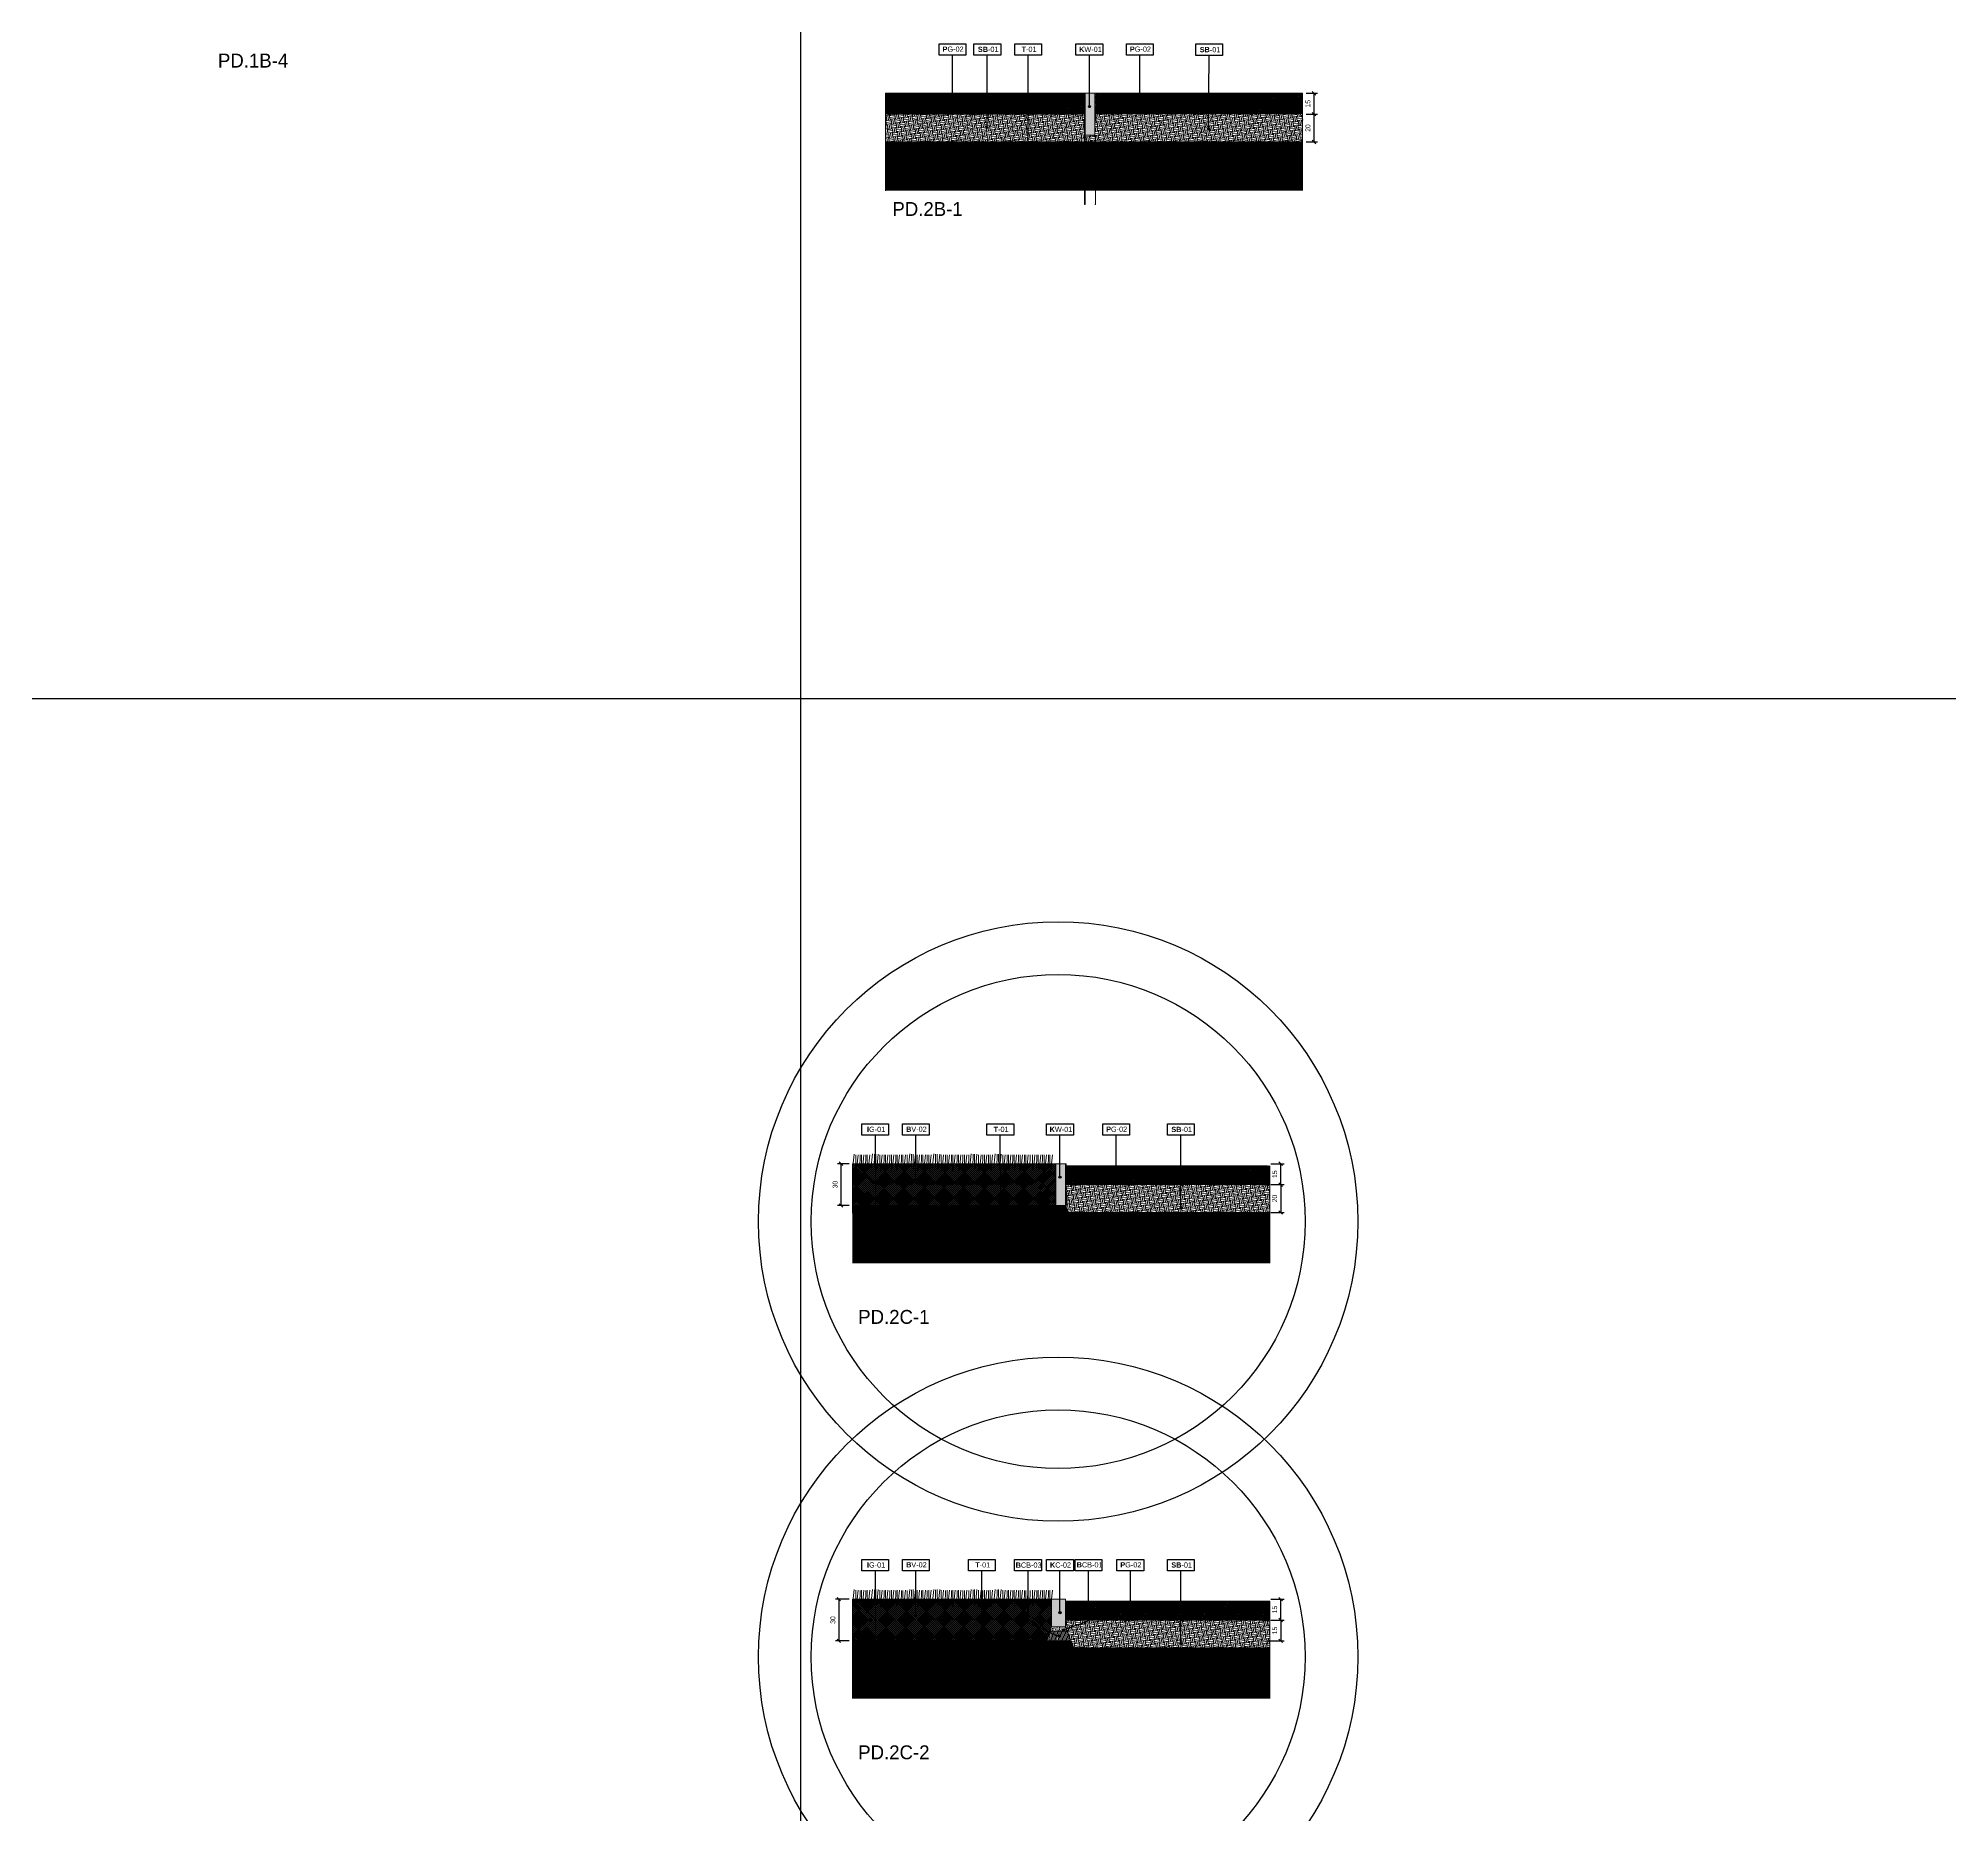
# Model space of a CAD drawing. Header units: metres. Extents: x -325 to 301, y -147 to 149.
# Drawn here: x 26.75 to 40.5, y 95.43 to 108.2 of the extents above; entities that cross this region are included whole.
import ezdxf

# ---------------------------------------------------------------- set-up
doc = ezdxf.new("R2010")
doc.units = ezdxf.units.M
doc.linetypes.add('ACAD_ISO03W100', pattern=[30, 12, -18])
doc.linetypes.add('DASH_1', pattern=[0.4, 0.1, -0.3])
doc.layers.get('Defpoints').update_dxf_attribs({"lineweight": 13})
for name, color, linetype, plot in [('-aux', 50, 'Continuous', False), ('-AUX-QAD', 5, 'Continuous', False), ('-AUX_RIM', 2, 'Continuous', False)]:
    doc.layers.add(name, color=color, linetype=linetype, plot=plot)
doc.layers.add('0-TX-1_25', color=7, linetype='Continuous', true_color=0x3f4f7f)
doc.layers.add('3-TR-paviment fort', color=7, linetype='Continuous', true_color=0xd1d1d1)
for name, color, linetype in [('02-L-Geotextile', 32, 'Continuous'), ('A-KEYPLAN_HATCH', 7, 'Continuous'), ('A_TEXT_2', 7, 'Continuous'), ('EIT_3 TR terra vegetal', 45, 'Continuous')]:
    doc.layers.add(name, color=color, linetype=linetype)
for name, color, linetype, lineweight, true_color in [('03-TR-Paviment_02_Sealed Gravel', 7, 'Continuous', 5, 0xd4be8c), ('03-TR-Paviment_04_Dry Meadow', 7, 'Continuous', 5, 0xd8dd88), ('3-TR tot_u', 7, 'Continuous', 5, 0x787878)]:
    doc.layers.add(name, color=color, linetype=linetype, lineweight=lineweight, true_color=true_color)
for name, color, linetype, lineweight in [('1-CM', 7, 'Continuous', 0), ('2-L-secció', 1, 'Continuous', 0), ('3-TR Formigó', 252, 'Continuous', 0), ('3-TR Seleccionat', 44, 'Continuous', 0), ('3-TR Tot-u', 37, 'Continuous', 0)]:
    doc.layers.add(name, color=color, linetype=linetype, lineweight=lineweight)
doc.styles.get("Standard").update_dxf_attribs({"font": 'arial.ttf'})
doc.styles.add('x-llegenda materials$0$ENGRAVERS', font='TT0586M.TTF')
doc.dimstyles.new('ISO-25', dxfattribs={"dimtxt": 0.1, "dimasz": 0.1, "dimexe": 0.1, "dimexo": 0.1, "dimgap": 0.1, "dimtad": 1, "dimdec": 0, "dimlfac": 100, "dimzin": 9, "dimtxsty": 'Standard', "dimblk": 'OBLIQUE', "dimcen": 0.1, "dimadec": 0, "dimazin": 0, "dimtfac": 1, "dimtdec": 0, "dimtmove": 0, "dimatfit": 3, "dimldrblk": 'OBLIQUE', "dimfxl": 1, "dimarcsym": 0})
pattern_1 = [(279.17524, (21.619382, 113.03567), (0.03640645, -0.02628108), [0.03175, -0.03175]), (279.17524, (21.631136, 113.03757), (0.03640645, -0.02628108), [0.03175, -0.03175]), (279.17524, (21.64289, 113.039468), (0.03640645, -0.02628108), [0.03175, -0.03175]), (9.17524, (21.64744, 113.036183), (0.02628108, 0.03640645), [0.03175, -0.03175]), (9.17524, (21.64934, 113.02443), (0.02628108, 0.03640645), [0.03175, -0.03175]), (9.17524, (21.651238, 113.012675), (0.02628108, 0.03640645), [0.03175, -0.03175])]
pattern_2 = [(234.175244, (21.619382, 113.035671), (0.006486488, -0.0046824645), []), (324.175244, (21.619382, 113.035671), (0.0046824645, 0.006486488), [])]

# ---------------------------------------------------------------- blocks, each defined once
blk = doc.blocks.new('hatch keyplan 2')
at = {"layer": 'A-KEYPLAN_HATCH'}
blk.add_lwpolyline([(0, 0.00548), (0.01287, 0.00548), (0.01287, 0), (0, 0)], close=True, dxfattribs=at)
blk = doc.blocks.new('hatch keyplan')
at = {"layer": 'A-KEYPLAN_HATCH'}
blk.add_blockref('hatch keyplan 2', (1.43058, 0.85215), dxfattribs=at)
blk = doc.blocks.new('PG02')
at = {"layer": 'A-KEYPLAN_HATCH'}
blk.add_blockref('hatch keyplan', (-1.42958, -0.85215), dxfattribs=at)
at = {"layer": 'A_TEXT_2', "insert": (0.0002, 0.00412), "char_height": 0.0025, "attachment_point": 1}
blk.add_mtext_dynamic_manual_height_columns('\\pi0.00245,t0.01245;{\\fArial|b1|i0|c0|p34;P}G-02', width=0.0145619, gutter_width=0.015, heights=[0], dxfattribs=at)
blk = doc.blocks.new('SB-01')
at = {"layer": 'A-KEYPLAN_HATCH'}
blk.add_blockref('hatch keyplan', (-1.43058, -0.85215), dxfattribs=at)
at = {"layer": 'A_TEXT_2', "insert": (-0.0008, 0.00403), "char_height": 0.0025, "attachment_point": 1}
blk.add_mtext_dynamic_manual_height_columns('\\pi0.00271;{\\fArial|b1|i0|c0|p34;SB}-01', width=0.0145619, gutter_width=0.015, heights=[0], dxfattribs=at)
blk = doc.blocks.new('B-V02')
at = {"layer": 'A-KEYPLAN_HATCH'}
blk.add_blockref('hatch keyplan', (-1.43058, -0.85215), dxfattribs=at)
at = {"layer": 'A_TEXT_2', "insert": (-0.0008, 0.00412), "char_height": 0.0025, "attachment_point": 1}
blk.add_mtext_dynamic_manual_height_columns('\\pi0.00255;{\\fArial|b1|i0|c0|p34;B}V-02', width=0.0145619, gutter_width=0.015, heights=[0], dxfattribs=at)
blk = doc.blocks.new('T-01')
at = {"layer": 'A-KEYPLAN_HATCH'}
blk.add_blockref('hatch keyplan', (-1.43058, -0.85215), dxfattribs=at)
at = {"layer": 'A_TEXT_2', "insert": (-0.0008, 0.00408), "char_height": 0.0025, "attachment_point": 1}
blk.add_mtext_dynamic_manual_height_columns('\\pi0.00405;{\\fArial|b1|i0|c0|p34;T}-01', width=0.0145619, gutter_width=0.015, heights=[0], dxfattribs=at)
blk = doc.blocks.new('POINT')
at = {"layer": '0-TX-1_25'}
h = blk.add_hatch(dxfattribs=at)
h.set_pattern_fill('ANGLE', color=256)
h.set_pattern_definition([(0, (-83.747, -12.726), (0, 6.985), [5.08, -1.905]), (90, (-83.747, -12.726), (-6.985, 4e-16), [5.08, -1.905])])
edge = h.paths.add_edge_path()
edge.add_arc((0, 0), 0.0075, 0, 360)
h = blk.add_hatch(color=256, dxfattribs=at)
h.dxf.hatch_style = 1
edge = h.paths.add_edge_path()
edge.add_arc((0, 0), 0.0075, 0, 360)
blk.add_circle((0, 0), 0.0075, dxfattribs=at)
blk = doc.blocks.new('B-CB03')
at = {"layer": 'A-KEYPLAN_HATCH'}
blk.add_blockref('hatch keyplan', (-1.43058, -0.85215), dxfattribs=at)
at = {"layer": 'A_TEXT_2', "insert": (-0.0008, 0.00398), "char_height": 0.0025, "attachment_point": 1}
blk.add_mtext_dynamic_manual_height_columns('\\pi0.00128;{\\fArial|b1|i0|c0|p34;B}CB-03', width=0.0145619, gutter_width=0.015, heights=[0], dxfattribs=at)
blk = doc.blocks.new('B-CB01')
at = {"layer": 'A-KEYPLAN_HATCH'}
blk.add_blockref('hatch keyplan', (-1.43058, -0.85215), dxfattribs=at)
at = {"layer": 'A_TEXT_2', "insert": (-0.0008, 0.00411), "char_height": 0.0025, "attachment_point": 1}
blk.add_mtext_dynamic_manual_height_columns('\\pi0.00152;{\\fArial|b1|i0|c0|p34;B}CB-01', width=0.0145619, gutter_width=0.015, heights=[0], dxfattribs=at)
blk = doc.blocks.new('K01B')
at = {"layer": 'A-KEYPLAN_HATCH'}
blk.add_blockref('hatch keyplan', (-1.43058, -0.85215), dxfattribs=at)
at = {"layer": 'A_TEXT_2', "insert": (-0.0008, 0.00402), "char_height": 0.0025, "attachment_point": 1}
blk.add_mtext_dynamic_manual_height_columns('\\pi0.00246;{\\fArial|b1|i0|c0|p34;K}C-02', width=0.0145619, gutter_width=0.015, heights=[0], dxfattribs=at)
blk = doc.blocks.new('K01C')
at = {"layer": 'A-KEYPLAN_HATCH'}
blk.add_blockref('hatch keyplan', (-1.43058, -0.85215), dxfattribs=at)
at = {"layer": 'A_TEXT_2', "insert": (-0.0008, 0.00402), "char_height": 0.0025, "attachment_point": 1}
blk.add_mtext_dynamic_manual_height_columns('\\pi0.0023;{\\fArial|b1|i0|c0|p34;K}W-01', width=0.0145619, gutter_width=0.015, heights=[0], dxfattribs=at)
blk = doc.blocks.new('_Oblique')
at = {"color": 0, "lineweight": -2}
blk.add_line((-0.5, -0.5), (0.5, 0.5), dxfattribs=at)
blk = doc.blocks.new('*D312')
at = {"layer": '0-TX-1_25', "color": 0, "lineweight": -2, "transparency": 16777216}
for p, q in [((35.612, 100.113), (35.709, 100.113)), ((35.684, 99.963), (35.684, 100.113)), ((35.612, 99.963), (35.709, 99.963))]:
    blk.add_line(p, q, dxfattribs=at)
at = {"layer": 'Defpoints', "color": 0, "transparency": 16777216}
for p in [(35.587, 100.113), (35.684, 100.113), (35.587, 99.963)]:
    blk.add_point(p, dxfattribs=at)
at = {"layer": '0-TX-1_25', "color": 0, "lineweight": -2, "transparency": 16777216, "xscale": 0.025, "yscale": 0.025, "zscale": 0.025}
for p, rotation in [((35.684, 100.113), 90), ((35.684, 99.963), 270)]:
    blk.add_blockref('_Oblique', p, dxfattribs=dict(at, rotation=rotation))
at = {"layer": '0-TX-1_25', "color": 0, "transparency": 16777216, "insert": (35.641, 100.038), "char_height": 0.035, "attachment_point": 5, "rotation": 90}
blk.add_mtext('15', dxfattribs=at)
blk = doc.blocks.new('*D313')
at = {"layer": '0-TX-1_25', "color": 0, "lineweight": -2, "transparency": 16777216}
for p, q in [((35.612, 99.963), (35.709, 99.963)), ((35.684, 99.963), (35.684, 99.763)), ((35.612, 99.763), (35.709, 99.763))]:
    blk.add_line(p, q, dxfattribs=at)
at = {"layer": 'Defpoints', "color": 0, "transparency": 16777216}
for p in [(35.587, 99.963), (35.587, 99.763), (35.684, 99.763)]:
    blk.add_point(p, dxfattribs=at)
at = {"layer": '0-TX-1_25', "color": 0, "lineweight": -2, "transparency": 16777216, "xscale": 0.025, "yscale": 0.025, "zscale": 0.025}
for p, rotation in [((35.684, 99.963), 90), ((35.684, 99.763), 270)]:
    blk.add_blockref('_Oblique', p, dxfattribs=dict(at, rotation=rotation))
at = {"layer": '0-TX-1_25', "color": 0, "transparency": 16777216, "insert": (35.641, 99.863), "char_height": 0.035, "attachment_point": 5, "rotation": 90}
blk.add_mtext('20', dxfattribs=at)
blk = doc.blocks.new('*D314')
at = {"layer": '0-TX-1_25', "color": 0, "lineweight": -2, "transparency": 16777216}
for p, q in [((32.581, 100.113), (32.497, 100.113)), ((32.522, 100.113), (32.522, 99.813)), ((32.581, 99.813), (32.497, 99.813))]:
    blk.add_line(p, q, dxfattribs=at)
at = {"layer": 'Defpoints', "color": 0, "transparency": 16777216}
for p in [(32.606, 100.113), (32.522, 99.813), (32.606, 99.813)]:
    blk.add_point(p, dxfattribs=at)
at = {"layer": '0-TX-1_25', "color": 0, "lineweight": -2, "transparency": 16777216, "xscale": 0.025, "yscale": 0.025, "zscale": 0.025}
for p, rotation in [((32.522, 100.113), 90), ((32.522, 99.813), 270)]:
    blk.add_blockref('_Oblique', p, dxfattribs=dict(at, rotation=rotation))
at = {"layer": '0-TX-1_25', "color": 0, "transparency": 16777216, "insert": (32.48, 99.963), "char_height": 0.035, "attachment_point": 5, "rotation": 90}
blk.add_mtext('30', dxfattribs=at)
blk = doc.blocks.new('*D315')
at = {"layer": '0-TX-1_25', "color": 0, "lineweight": -2, "transparency": 16777216}
for p, q in [((35.612, 96.983), (35.709, 96.983)), ((35.684, 96.833), (35.684, 96.983)), ((35.612, 96.833), (35.709, 96.833))]:
    blk.add_line(p, q, dxfattribs=at)
at = {"layer": 'Defpoints', "color": 0, "transparency": 16777216}
for p in [(35.587, 96.983), (35.684, 96.983), (35.587, 96.833)]:
    blk.add_point(p, dxfattribs=at)
at = {"layer": '0-TX-1_25', "color": 0, "lineweight": -2, "transparency": 16777216, "xscale": 0.025, "yscale": 0.025, "zscale": 0.025}
for p, rotation in [((35.684, 96.983), 90), ((35.684, 96.833), 270)]:
    blk.add_blockref('_Oblique', p, dxfattribs=dict(at, rotation=rotation))
at = {"layer": '0-TX-1_25', "color": 0, "transparency": 16777216, "insert": (35.641, 96.908), "char_height": 0.035, "attachment_point": 5, "rotation": 90}
blk.add_mtext('15', dxfattribs=at)
blk = doc.blocks.new('*D316')
at = {"layer": '0-TX-1_25', "color": 0, "lineweight": -2, "transparency": 16777216}
for p, q in [((35.631, 96.833), (35.709, 96.833)), ((35.684, 96.833), (35.684, 96.683)), ((35.584, 96.683), (35.709, 96.683))]:
    blk.add_line(p, q, dxfattribs=at)
at = {"layer": 'Defpoints', "color": 0, "transparency": 16777216}
for p in [(35.606, 96.833), (33.997, 96.683), (35.684, 96.683)]:
    blk.add_point(p, dxfattribs=at)
at = {"layer": '0-TX-1_25', "color": 0, "lineweight": -2, "transparency": 16777216, "xscale": 0.025, "yscale": 0.025, "zscale": 0.025}
for p, rotation in [((35.684, 96.833), 90), ((35.684, 96.683), 270)]:
    blk.add_blockref('_Oblique', p, dxfattribs=dict(at, rotation=rotation))
at = {"layer": '0-TX-1_25', "color": 0, "transparency": 16777216, "insert": (35.641, 96.758), "char_height": 0.035, "attachment_point": 5, "rotation": 90}
blk.add_mtext('15', dxfattribs=at)
blk = doc.blocks.new('*D979')
at = {"layer": '0-TX-1_25', "color": 0, "lineweight": -2, "transparency": 16777216}
for p, q in [((32.581, 96.983), (32.482, 96.983)), ((32.507, 96.983), (32.507, 96.683)), ((32.581, 96.683), (32.482, 96.683))]:
    blk.add_line(p, q, dxfattribs=at)
at = {"layer": 'Defpoints', "color": 0, "transparency": 16777216}
for p in [(32.606, 96.983), (32.507, 96.683), (32.606, 96.683)]:
    blk.add_point(p, dxfattribs=at)
at = {"layer": '0-TX-1_25', "color": 0, "lineweight": -2, "transparency": 16777216, "xscale": 0.025, "yscale": 0.025, "zscale": 0.025}
for p, rotation in [((32.507, 96.983), 90), ((32.507, 96.683), 270)]:
    blk.add_blockref('_Oblique', p, dxfattribs=dict(at, rotation=rotation))
at = {"layer": '0-TX-1_25', "color": 0, "transparency": 16777216, "insert": (32.464, 96.833), "char_height": 0.035, "attachment_point": 5, "rotation": 90}
blk.add_mtext('30', dxfattribs=at)
blk = doc.blocks.new('*D2187')
at = {"layer": '0-TX-1_25', "color": 0, "lineweight": -2, "transparency": 16777216}
for p, q in [((35.867, 107.808), (35.948, 107.808)), ((35.923, 107.808), (35.923, 107.658)), ((35.867, 107.658), (35.948, 107.658))]:
    blk.add_line(p, q, dxfattribs=at)
at = {"layer": 'Defpoints', "color": 0, "transparency": 16777216}
for p in [(35.842, 107.808), (35.842, 107.658), (35.923, 107.658)]:
    blk.add_point(p, dxfattribs=at)
at = {"layer": '0-TX-1_25', "color": 0, "lineweight": -2, "transparency": 16777216, "xscale": 0.025, "yscale": 0.025, "zscale": 0.025}
for p, rotation in [((35.923, 107.808), 90), ((35.923, 107.658), 270)]:
    blk.add_blockref('_Oblique', p, dxfattribs=dict(at, rotation=rotation))
at = {"layer": '0-TX-1_25', "color": 0, "transparency": 16777216, "insert": (35.88, 107.733), "char_height": 0.035, "attachment_point": 5, "rotation": 90}
blk.add_mtext('15', dxfattribs=at)
blk = doc.blocks.new('*D2188')
at = {"layer": '0-TX-1_25', "color": 0, "lineweight": -2, "transparency": 16777216}
for p, q in [((35.867, 107.658), (35.948, 107.658)), ((35.923, 107.658), (35.923, 107.458)), ((35.866, 107.458), (35.948, 107.458))]:
    blk.add_line(p, q, dxfattribs=at)
at = {"layer": 'Defpoints', "color": 0, "transparency": 16777216}
for p in [(35.842, 107.658), (35.841, 107.458), (35.923, 107.458)]:
    blk.add_point(p, dxfattribs=at)
at = {"layer": '0-TX-1_25', "color": 0, "lineweight": -2, "transparency": 16777216, "xscale": 0.025, "yscale": 0.025, "zscale": 0.025}
for p, rotation in [((35.923, 107.658), 90), ((35.923, 107.458), 270)]:
    blk.add_blockref('_Oblique', p, dxfattribs=dict(at, rotation=rotation))
at = {"layer": '0-TX-1_25', "color": 0, "transparency": 16777216, "insert": (35.88, 107.558), "char_height": 0.035, "attachment_point": 5, "rotation": 90}
blk.add_mtext('20', dxfattribs=at)
blk = doc.blocks.new('IG01')
at = {"layer": 'A-KEYPLAN_HATCH', "xscale": 10, "yscale": 10, "zscale": 10}
blk.add_blockref('hatch keyplan', (-14.3058, -8.5215), dxfattribs=at)
at = {"layer": 'A_TEXT_2', "insert": (-0.008, 0.0405), "char_height": 0.025, "attachment_point": 1}
blk.add_mtext_dynamic_manual_height_columns('\\pi0.03354;{\\fArial|b1|i0|c0|p34;I}G-01', width=0.145619, gutter_width=0.15, heights=[0], dxfattribs=at)

msp = doc.modelspace()

# ---------------------------------------------------------------- hatches: boundary and pattern name
at = {"layer": '03-TR-Paviment_02_Sealed Gravel'}
h = msp.add_hatch(dxfattribs=at)
h.set_pattern_fill('_USER', color=256, scale=0.008, angle=234.1752, style=0, double=1, pattern_type=0)
h.set_pattern_definition(pattern_2)
h.paths.add_polyline_path([(34.273, 107.658), (34.273, 107.808), (32.842, 107.808), (32.842, 107.658)])
h = msp.add_hatch(dxfattribs=at)
h.set_pattern_fill('_USER', color=256, scale=0.008, angle=234.1752, style=0, double=1, pattern_type=0)
h.set_pattern_definition(pattern_2)
h.paths.add_polyline_path([(35.842, 107.66), (35.842, 107.808), (34.353, 107.808), (34.353, 107.66)])
h = msp.add_hatch(dxfattribs=at)
h.set_pattern_fill('_USER', color=256, scale=0.008, angle=234.1752, style=0, double=1, pattern_type=0)
h.set_pattern_definition([(234.175244, (21.382693, 105.315648), (0.006486488, -0.0046824645), []), (324.175244, (21.382693, 105.315648), (0.0046824645, 0.006486488), [])])
h.paths.add_polyline_path([(35.607, 99.963), (35.607, 100.098), (34.137, 100.098), (34.137, 99.963)])
h = msp.add_hatch(dxfattribs=at)
h.set_pattern_fill('_USER', color=256, scale=0.008, angle=234.1752, style=0, double=1, pattern_type=0)
h.set_pattern_definition([(234.175244, (21.382693, 102.185346), (0.006486488, -0.0046824645), []), (324.175244, (21.382693, 102.185346), (0.0046824645, 0.006486488), [])])
h.paths.add_polyline_path([(35.606, 96.833), (35.606, 96.968), (34.137, 96.968), (34.137, 96.833)])
at = {"layer": '3-TR Formigó'}
h = msp.add_hatch(dxfattribs=at)
h.set_pattern_fill('ANSI31', color=256, scale=0.003, angle=234.1752, style=0)
h.set_pattern_definition([(279.17524, (36.920985, 96.582972), (0.00940313, 0.001518806), [])])
h.paths.add_polyline_path([(34.149, 96.753), (34.024, 96.753), (33.997, 96.683), (34.177, 96.683)])
at = {"layer": '3-TR Seleccionat'}
h = msp.add_hatch(dxfattribs=at)
h.set_pattern_fill('ANSI31', color=256, scale=0.002, angle=225, style=0)
h.set_pattern_definition([(270, (441110.588057, -650729.233136), (-0.00635, -2e-18), [])])
h.paths.add_polyline_path([(35.842, 107.458), (32.842, 107.458), (32.842, 107.108), (35.842, 107.108)])
h = msp.add_hatch(dxfattribs=at)
h.set_pattern_fill('ANSI31', color=256, scale=0.002, angle=225, style=0)
h.set_pattern_definition([(270, (441110.351368, -650736.9531595), (-0.00635, -2e-18), [])])
h.paths.add_polyline_path([(34.157, 99.763), (34.137, 99.813), (32.606, 99.813), (32.607, 99.398), (33.947, 99.398), (35.607, 99.398), (35.607, 99.763), (34.197, 99.763)])
h = msp.add_hatch(dxfattribs=at)
h.set_pattern_fill('ANSI31', color=256, scale=0.002, angle=225, style=0)
h.set_pattern_definition([(270, (441110.351368, -650740.083461), (-0.00635, -2e-18), [])])
h.paths.add_polyline_path([(34.177, 96.683), (32.606, 96.683), (32.606, 96.268), (33.947, 96.268), (35.606, 96.268), (35.606, 96.633), (34.197, 96.633)])
at = {"layer": '3-TR Tot-u'}
h = msp.add_hatch(dxfattribs=at)
h.set_pattern_fill('EARTH', color=256, scale=0.005, angle=-80.8248, style=0)
h.set_pattern_definition(pattern_1)
h.paths.add_polyline_path([(32.842, 107.658), (32.842, 107.458), (34.273, 107.458), (34.273, 107.633), (34.273, 107.658)])
h = msp.add_hatch(dxfattribs=at)
h.set_pattern_fill('EARTH', color=256, scale=0.005, angle=-80.8248, style=0)
h.set_pattern_definition(pattern_1)
h.paths.add_polyline_path([(35.842, 107.66), (34.353, 107.66), (34.348, 107.508), (34.278, 107.508), (34.278, 107.458), (35.842, 107.458)])
h = msp.add_hatch(dxfattribs=at)
h.set_pattern_fill('EARTH', color=256, scale=0.005, angle=-80.8248, style=0)
h.set_pattern_definition([(279.17524, (21.382693, 105.315648), (0.03640645, -0.02628108), [0.03175, -0.03175]), (279.17524, (21.394447, 105.317546), (0.03640645, -0.02628108), [0.03175, -0.03175]), (279.17524, (21.4062, 105.319445), (0.03640645, -0.02628108), [0.03175, -0.03175]), (9.17524, (21.410752, 105.31616), (0.02628108, 0.03640645), [0.03175, -0.03175]), (9.17524, (21.41265, 105.304406), (0.02628108, 0.03640645), [0.03175, -0.03175]), (9.17524, (21.41455, 105.292652), (0.02628108, 0.03640645), [0.03175, -0.03175])])
h.paths.add_polyline_path([(35.607, 99.963), (34.137, 99.963), (34.137, 99.813), (34.157, 99.763), (35.607, 99.763)])
h = msp.add_hatch(dxfattribs=at)
h.set_pattern_fill('EARTH', color=256, scale=0.005, angle=-80.8248, style=0)
h.set_pattern_definition([(279.17524, (21.382693, 102.185346), (0.03640645, -0.02628108), [0.03175, -0.03175]), (279.17524, (21.394447, 102.187245), (0.03640645, -0.02628108), [0.03175, -0.03175]), (279.17524, (21.4062, 102.189143), (0.03640645, -0.02628108), [0.03175, -0.03175]), (9.17524, (21.410752, 102.185858), (0.02628108, 0.03640645), [0.03175, -0.03175]), (9.17524, (21.41265, 102.174104), (0.02628108, 0.03640645), [0.03175, -0.03175]), (9.17524, (21.41455, 102.16235), (0.02628108, 0.03640645), [0.03175, -0.03175])])
h.paths.add_polyline_path([(34.197, 96.633), (35.606, 96.633), (35.606, 96.833), (34.137, 96.833), (34.137, 96.783)])
at = {"layer": '3-TR tot_u'}
h = msp.add_hatch(dxfattribs=at)
h.set_pattern_fill('AR-CONC', color=256, scale=9e-05, angle=90.2664)
h.set_pattern_definition([(140.266414, (-49.371805, 73.957454), (0.0013582613, 0.0164031132), [0.0017145, -0.0188595]), (85.266414, (-49.371805, 73.957454), (-0.0171801815, -0.0032518273), [0.0013716, -0.0150876526]), (190.71786, (-49.371691, 73.95882), (-0.0158219194, 0.0131512858), [0.0014571008, -0.016028122]), (136.450614, (-49.376377, 73.957432), (0.003670327, 0.024414444), [0.00257175, -0.02828925]), (186.901972, (-49.37607, 73.959467), (-0.0223674596, 0.021262598), [0.002185652, -0.024042205]), (81.450565, (-49.376377, 73.957432), (-0.0223674596, 0.021262598), [0.002057397, -0.022631376]), (111.266414, (-49.375244, 73.959724), (0.0091403206, 0.0136879438), [0.0017145, -0.0188595]), (56.266414, (-49.375244, 73.959724), (-0.0166026007, 0.0054850432), [0.0013716, -0.0150876]), (161.71786, (-49.374483, 73.960864), (-0.0074622802, 0.019172987), [0.0014571008, -0.0160280944]), (127.766414, (-49.3718046, 73.9574535), (-0.00761116375, 0.0002425866), [0, -0.01490472, 0, -0.0153162, 0, -0.01514475]), (97.766414, (-49.371805, 73.9574535), (-0.009044117, 0.0059717809), [0, -0.00873252, 0, -0.01456182, 0, -0.00577215]), (57.766414, (-49.371781, 73.952356), (0.0004588393, 0.012205419), [0, -0.005715, 0, -0.0178308, 0, -0.0236601]), (47.766414, (-49.37177, 73.95007), (-0.0023503487, 0.0133208417), [0, -0.0074295, 0, -0.01184148, 0, -0.0168021])])
h.paths.add_polyline_path([(34.025, 96.753), (34.037, 96.784), (34.137, 96.783), (34.149, 96.753)])
at = {"layer": '3-TR-paviment fort'}
for points in [[(34.348, 107.808), (34.278, 107.808), (34.278, 107.508), (34.348, 107.508)], [(34.137, 100.113), (34.067, 100.113), (34.067, 99.813), (34.137, 99.813)], [(34.137, 96.983), (34.037, 96.983), (34.037, 96.783), (34.137, 96.783)]]:
    msp.add_hatch(color=256, dxfattribs=at).paths.add_polyline_path(points)
at = {"layer": 'EIT_3 TR terra vegetal'}
h = msp.add_hatch(dxfattribs=at)
h.set_pattern_fill('_USER', color=256, scale=0.01, angle=45, style=0, double=1, pattern_type=0)
h.set_pattern_definition([(45, (419506.654953, 4594391.754185), (-0.007071067811865, 0.007071067811865), []), (135, (419506.654953, 4594391.754185), (-0.007071067811865, -0.007071067811865), [])])
h.paths.add_polyline_path([(34.067, 99.813), (34.062, 100.113), (32.606, 100.113), (32.606, 99.813)])
h = msp.add_hatch(dxfattribs=at)
h.set_pattern_fill('_USER', color=256, scale=0.01, angle=45, style=0, double=1, pattern_type=0)
h.set_pattern_definition([(45, (419506.654953, 4594388.623883), (-0.007071067811865, 0.007071067811865), []), (135, (419506.654953, 4594388.623883), (-0.007071067811865, -0.007071067811865), [])])
h.paths.add_polyline_path([(32.606, 96.783), (32.606, 96.983), (34.036, 96.983), (34.037, 96.783), (33.997, 96.683), (32.606, 96.683)])

# ---------------------------------------------------------------- linework, layer by layer
at = {"layer": '-aux'}
for points in [[(32.234, 3.457), (32.234, 133.457)], [(12.234, 103.457), (142.234, 103.457)]]:
    msp.add_lwpolyline(points, dxfattribs=at)
at = {"layer": '-AUX-QAD'}
for radius in [2.155, 1.776]:
    msp.add_circle((34.084, 96.568), radius, dxfattribs=at)
at = {"layer": '-AUX_RIM'}
for radius in [2.155, 1.776]:
    msp.add_circle((34.084, 99.698), radius, dxfattribs=at)
at = {"layer": '0-TX-1_25'}
for points in [[(33.324, 107.715), (33.324, 108.082)], [(33.574, 107.562), (33.574, 108.082)], [(33.869, 107.377), (33.869, 108.082)], [(34.309, 107.712), (34.309, 108.082)], [(34.671, 107.755), (34.671, 108.082)], [(35.166, 107.552), (35.169, 108.082)], [(32.767, 100.318), (32.767, 99.813)], [(33.06, 100.001), (33.06, 100.318)], [(33.667, 99.528), (33.667, 100.318)], [(34.097, 100.016), (34.097, 100.318)], [(34.501, 100.03), (34.501, 100.318)], [(34.966, 99.794), (34.966, 100.318)], [(32.767, 97.187), (32.767, 96.683)], [(33.06, 96.871), (33.06, 97.187)], [(33.535, 96.319), (33.535, 97.187)], [(34.081, 96.718), (33.868, 96.811), (33.868, 97.187)], [(34.097, 96.886), (34.097, 97.187)], [(34.123, 96.763), (34.303, 96.827), (34.303, 97.187)], [(34.603, 96.9), (34.603, 97.187)], [(34.966, 96.664), (34.966, 97.187)]]:
    msp.add_lwpolyline(points, dxfattribs=at)
at = {"layer": '02-L-Geotextile', "linetype": 'ACAD_ISO03W100', "ltscale": 0.002, "const_width": 0.005}
for points in [[(32.606, 99.813), (34.062, 99.813)], [(32.606, 96.683), (33.997, 96.683)]]:
    msp.add_lwpolyline(points, dxfattribs=at)
at = {"layer": '03-TR-Paviment_04_Dry Meadow'}
for p, q in [((32.616, 100.182), (32.605, 100.075)), ((32.628, 100.178), (32.629, 100.062)), ((32.645, 100.178), (32.634, 100.07)), ((32.659, 100.177), (32.657, 100.08)), ((32.67, 100.177), (32.67, 100.062)), ((32.687, 100.178), (32.676, 100.07)), ((32.7, 100.176), (32.698, 100.08)), ((32.711, 100.177), (32.712, 100.062)), ((32.729, 100.177), (32.717, 100.07)), ((32.748, 100.183), (32.737, 100.075)), ((32.762, 100.182), (32.76, 100.085)), ((32.773, 100.182), (32.773, 100.067)), ((32.79, 100.182), (32.779, 100.075)), ((32.801, 100.178), (32.802, 100.062)), ((32.819, 100.178), (32.807, 100.07)), ((32.832, 100.177), (32.83, 100.08)), ((32.843, 100.177), (32.844, 100.062)), ((32.86, 100.178), (32.849, 100.07)), ((32.874, 100.176), (32.872, 100.08)), ((32.885, 100.177), (32.885, 100.062)), ((32.902, 100.177), (32.891, 100.07)), ((32.916, 100.176), (32.913, 100.079)), ((32.926, 100.177), (32.927, 100.062)), ((32.944, 100.177), (32.932, 100.07)), ((32.957, 100.176), (32.955, 100.079)), ((32.968, 100.177), (32.969, 100.061)), ((32.985, 100.177), (32.974, 100.07)), ((32.999, 100.176), (32.997, 100.079)), ((33.017, 100.183), (33.005, 100.075)), ((33.03, 100.182), (33.028, 100.085)), ((33.041, 100.182), (33.042, 100.067)), ((33.058, 100.182), (33.047, 100.075)), ((33.07, 100.178), (33.07, 100.062)), ((33.087, 100.178), (33.076, 100.07)), ((33.101, 100.177), (33.099, 100.08)), ((33.111, 100.177), (33.112, 100.062)), ((33.129, 100.178), (33.117, 100.07)), ((33.142, 100.176), (33.14, 100.08)), ((33.153, 100.177), (33.154, 100.062)), ((33.17, 100.177), (33.159, 100.07)), ((33.19, 100.183), (33.179, 100.075)), ((33.203, 100.182), (33.201, 100.085)), ((33.214, 100.182), (33.215, 100.067)), ((33.232, 100.182), (33.22, 100.075)), ((33.243, 100.178), (33.244, 100.062)), ((33.26, 100.178), (33.249, 100.07)), ((33.274, 100.177), (33.272, 100.08)), ((33.285, 100.177), (33.285, 100.062)), ((33.302, 100.178), (33.291, 100.07)), ((33.316, 100.176), (33.314, 100.08)), ((33.326, 100.177), (33.327, 100.062)), ((33.344, 100.177), (33.332, 100.07)), ((33.357, 100.176), (33.355, 100.079)), ((33.368, 100.177), (33.369, 100.062)), ((33.385, 100.177), (33.374, 100.07)), ((33.399, 100.176), (33.397, 100.079)), ((33.41, 100.177), (33.41, 100.061)), ((33.427, 100.177), (33.416, 100.07)), ((33.441, 100.176), (33.439, 100.079)), ((33.458, 100.183), (33.447, 100.075)), ((33.472, 100.182), (33.47, 100.085)), ((33.483, 100.182), (33.483, 100.067)), ((33.5, 100.182), (33.489, 100.075)), ((33.511, 100.178), (33.512, 100.062)), ((33.529, 100.178), (33.518, 100.07)), ((33.542, 100.177), (33.54, 100.08)), ((33.553, 100.177), (33.554, 100.062)), ((33.57, 100.178), (33.559, 100.07)), ((33.584, 100.176), (33.582, 100.08)), ((33.595, 100.177), (33.595, 100.062)), ((33.612, 100.177), (33.601, 100.07)), ((33.632, 100.183), (33.62, 100.075)), ((33.645, 100.182), (33.643, 100.085)), ((33.656, 100.182), (33.657, 100.067)), ((33.673, 100.182), (33.662, 100.075)), ((33.685, 100.178), (33.686, 100.062)), ((33.702, 100.178), (33.691, 100.07)), ((33.716, 100.177), (33.714, 100.08)), ((33.726, 100.177), (33.727, 100.062)), ((33.744, 100.178), (33.733, 100.07)), ((33.757, 100.176), (33.755, 100.08)), ((33.768, 100.177), (33.769, 100.062)), ((33.785, 100.177), (33.774, 100.07)), ((33.799, 100.176), (33.797, 100.079)), ((33.81, 100.177), (33.811, 100.062)), ((33.827, 100.177), (33.816, 100.07)), ((33.841, 100.176), (33.839, 100.079)), ((33.851, 100.177), (33.852, 100.061)), ((33.869, 100.177), (33.858, 100.07)), ((33.882, 100.176), (33.88, 100.079)), ((33.9, 100.178), (33.9, 100.062)), ((33.917, 100.178), (33.906, 100.07)), ((33.931, 100.177), (33.929, 100.08)), ((33.941, 100.177), (33.942, 100.062)), ((33.959, 100.178), (33.947, 100.07)), ((33.972, 100.176), (33.97, 100.08)), ((33.983, 100.177), (33.984, 100.062)), ((34, 100.177), (33.989, 100.07)), ((34.014, 100.176), (34.012, 100.079)), ((34.025, 100.177), (34.025, 100.062)), ((34.042, 100.177), (34.031, 100.07)), ((32.616, 97.052), (32.605, 96.945)), ((32.628, 97.047), (32.629, 96.932)), ((32.645, 97.047), (32.634, 96.94)), ((32.659, 97.046), (32.657, 96.949)), ((32.67, 97.047), (32.67, 96.932)), ((32.687, 97.047), (32.676, 96.94)), ((32.7, 97.046), (32.698, 96.949)), ((32.711, 97.047), (32.712, 96.932)), ((32.729, 97.047), (32.717, 96.94)), ((32.748, 97.052), (32.737, 96.945)), ((32.762, 97.051), (32.76, 96.954)), ((32.773, 97.052), (32.773, 96.937)), ((32.79, 97.052), (32.779, 96.945)), ((32.801, 97.047), (32.802, 96.932)), ((32.819, 97.047), (32.807, 96.94)), ((32.832, 97.046), (32.83, 96.949)), ((32.843, 97.047), (32.844, 96.932)), ((32.86, 97.047), (32.849, 96.94)), ((32.874, 97.046), (32.872, 96.949)), ((32.885, 97.047), (32.885, 96.932)), ((32.902, 97.047), (32.891, 96.94)), ((32.916, 97.046), (32.913, 96.949)), ((32.926, 97.047), (32.927, 96.931)), ((32.944, 97.047), (32.932, 96.94)), ((32.957, 97.046), (32.955, 96.949)), ((32.968, 97.046), (32.969, 96.931)), ((32.985, 97.047), (32.974, 96.939)), ((32.999, 97.046), (32.997, 96.949)), ((33.017, 97.052), (33.005, 96.945)), ((33.03, 97.051), (33.028, 96.954)), ((33.041, 97.052), (33.042, 96.937)), ((33.058, 97.052), (33.047, 96.945)), ((33.07, 97.047), (33.07, 96.932)), ((33.087, 97.047), (33.076, 96.94)), ((33.101, 97.046), (33.099, 96.949)), ((33.111, 97.047), (33.112, 96.932)), ((33.129, 97.047), (33.117, 96.94)), ((33.142, 97.046), (33.14, 96.949)), ((33.153, 97.047), (33.154, 96.932)), ((33.17, 97.047), (33.159, 96.94)), ((33.19, 97.052), (33.179, 96.945)), ((33.203, 97.051), (33.201, 96.954)), ((33.214, 97.052), (33.215, 96.937)), ((33.232, 97.052), (33.22, 96.945)), ((33.243, 97.047), (33.244, 96.932)), ((33.26, 97.047), (33.249, 96.94)), ((33.274, 97.046), (33.272, 96.949)), ((33.285, 97.047), (33.285, 96.932)), ((33.302, 97.047), (33.291, 96.94)), ((33.316, 97.046), (33.314, 96.949)), ((33.326, 97.047), (33.327, 96.932)), ((33.344, 97.047), (33.332, 96.94)), ((33.357, 97.046), (33.355, 96.949)), ((33.368, 97.047), (33.369, 96.931)), ((33.385, 97.047), (33.374, 96.94)), ((33.399, 97.046), (33.397, 96.949)), ((33.41, 97.046), (33.41, 96.931)), ((33.427, 97.047), (33.416, 96.939)), ((33.441, 97.046), (33.439, 96.949)), ((33.458, 97.052), (33.447, 96.945)), ((33.472, 97.051), (33.47, 96.954)), ((33.483, 97.052), (33.483, 96.937)), ((33.5, 97.052), (33.489, 96.945)), ((33.511, 97.047), (33.512, 96.932)), ((33.529, 97.047), (33.518, 96.94)), ((33.542, 97.046), (33.54, 96.949)), ((33.553, 97.047), (33.554, 96.932)), ((33.57, 97.047), (33.559, 96.94)), ((33.584, 97.046), (33.582, 96.949)), ((33.595, 97.047), (33.595, 96.932)), ((33.612, 97.047), (33.601, 96.94)), ((33.632, 97.052), (33.62, 96.945)), ((33.645, 97.051), (33.643, 96.954)), ((33.656, 97.052), (33.657, 96.937)), ((33.673, 97.052), (33.662, 96.945)), ((33.685, 97.047), (33.686, 96.932)), ((33.702, 97.047), (33.691, 96.94)), ((33.716, 97.046), (33.714, 96.949)), ((33.726, 97.047), (33.727, 96.932)), ((33.744, 97.047), (33.733, 96.94)), ((33.757, 97.046), (33.755, 96.949)), ((33.768, 97.047), (33.769, 96.932)), ((33.785, 97.047), (33.774, 96.94)), ((33.799, 97.046), (33.797, 96.949)), ((33.81, 97.047), (33.811, 96.931)), ((33.827, 97.047), (33.816, 96.94)), ((33.841, 97.046), (33.839, 96.949)), ((33.851, 97.046), (33.852, 96.931)), ((33.869, 97.047), (33.858, 96.939)), ((33.882, 97.046), (33.88, 96.949)), ((33.9, 97.047), (33.9, 96.932)), ((33.917, 97.047), (33.906, 96.94)), ((33.931, 97.046), (33.929, 96.949)), ((33.941, 97.047), (33.942, 96.932)), ((33.959, 97.047), (33.947, 96.94)), ((33.972, 97.046), (33.97, 96.949)), ((33.983, 97.047), (33.984, 96.932)), ((34, 97.047), (33.989, 96.94)), ((34.014, 97.046), (34.012, 96.949)), ((34.025, 97.047), (34.025, 96.931)), ((34.042, 97.047), (34.031, 96.94))]:
    msp.add_line(p, q, dxfattribs=at)
at = {"layer": '1-CM'}
for p, q in [((32.842, 107.458), (35.842, 107.458)), ((34.197, 96.633), (35.606, 96.633))]:
    msp.add_line(p, q, dxfattribs=at)
for points in [[(34.273, 107.808), (32.842, 107.808)], [(34.278, 107.808), (34.273, 107.808), (34.273, 107.008), (34.278, 107.008), (34.278, 107.808), (34.273, 107.808)], [(35.842, 107.808), (34.353, 107.808)], [(34.273, 107.658), (32.842, 107.658)], [(34.353, 107.66), (35.842, 107.66)], [(34.137, 100.113), (32.606, 100.113)], [(34.067, 100.113), (34.062, 100.113), (34.062, 99.413), (34.067, 99.413), (34.067, 100.113), (34.062, 100.113)], [(34.137, 100.113), (34.067, 100.113)], [(34.067, 100.113), (34.067, 99.813), (34.137, 99.813), (34.137, 100.113)], [(35.587, 100.098), (34.137, 100.098)], [(34.137, 99.963), (35.607, 99.963)], [(34.137, 99.813), (32.606, 99.813)], [(34.137, 99.813), (34.157, 99.763), (35.607, 99.763)], [(34.137, 96.983), (32.606, 96.983)], [(35.606, 96.968), (34.136, 96.968)], [(34.037, 96.783), (33.997, 96.683)], [(34.137, 96.833), (35.606, 96.833)], [(34.137, 96.783), (34.197, 96.633)], [(34.177, 96.683), (32.606, 96.683)], [(34.024, 96.753), (34.149, 96.753)]]:
    msp.add_lwpolyline(points, dxfattribs=at)
for points in [[(34.278, 107.508), (34.348, 107.508), (34.348, 107.808), (34.278, 107.808)], [(34.067, 99.813), (34.137, 99.813), (34.137, 100.113), (34.067, 100.113)], [(34.037, 96.783), (34.137, 96.783), (34.137, 96.983), (34.037, 96.983)]]:
    msp.add_lwpolyline(points, close=True, dxfattribs=at)
at = {"layer": '1-CM', "linetype": 'DASH_1', "ltscale": 0.025}
for points in [[(34.353, 107.808), (34.348, 107.808), (34.348, 107.008), (34.353, 107.008), (34.353, 107.808), (34.348, 107.808)], [(34.142, 100.113), (34.137, 100.113), (34.147, 99.413), (34.152, 99.413), (34.142, 100.113), (34.137, 100.113)]]:
    msp.add_lwpolyline(points, dxfattribs=at)
at = {"layer": '2-L-secció'}
for p, q in [((32.842, 107.808), (32.842, 107.107)), ((35.842, 107.808), (35.842, 107.108)), ((32.606, 100.113), (32.607, 99.398)), ((35.607, 100.098), (35.607, 99.398)), ((32.606, 96.983), (32.606, 96.268)), ((35.606, 96.968), (35.606, 96.268))]:
    msp.add_line(p, q, dxfattribs=at)

# ---------------------------------------------------------------- block references
at = {"color": 244, "true_color": 0x991b1e, "xscale": 14.99999999999007, "yscale": 14.99999999999007, "zscale": 14.99999999999007}
for p in [(34.212, 108.082), (34, 100.318)]:
    msp.add_blockref('K01C', p, dxfattribs=at)
at = {"layer": '0-TX-1_25', "xscale": 15, "yscale": 15, "zscale": 15}
for name, p in [('PG02', (33.213, 108.082)), ('SB-01', (33.478, 108.082)), ('PG02', (34.56, 108.082)), ('SB-01', (35.073, 108.08)), ('B-V02', (32.964, 100.318)), ('T-01', (33.571, 100.318)), ('PG02', (34.389, 100.318)), ('SB-01', (34.869, 100.318)), ('B-V02', (32.964, 97.187)), ('T-01', (33.439, 97.187)), ('B-CB03', (33.771, 97.187)), ('K01B', (34, 97.187)), ('B-CB01', (34.206, 97.187)), ('PG02', (34.491, 97.187)), ('SB-01', (34.869, 97.187))]:
    msp.add_blockref(name, p, dxfattribs=at)
at = {"layer": '0-TX-1_25', "xscale": 15, "yscale": 15, "zscale": 15, "rotation": 359.9589107450755}
msp.add_blockref('T-01', (33.772, 108.082), dxfattribs=at)
at = {"layer": '0-TX-1_25'}
for p in [(33.324, 107.715), (34.309, 107.712), (34.671, 107.755), (33.574, 107.562), (35.166, 107.552), (33.869, 107.377), (33.06, 100.001), (34.097, 100.016), (34.502, 100.016), (32.767, 99.813), (34.966, 99.794), (33.667, 99.528), (33.06, 96.871), (34.097, 96.886), (34.123, 96.763), (34.604, 96.886), (32.767, 96.683), (34.088, 96.718), (34.966, 96.664), (33.535, 96.319)]:
    msp.add_blockref('POINT', p, dxfattribs=at)
at = {"layer": '1-CM', "xscale": 1.5, "yscale": 1.5, "zscale": 1.5}
for p in [(32.671, 100.318), (32.671, 97.187)]:
    msp.add_blockref('IG01', p, dxfattribs=at)

# ---------------------------------------------------------------- texts
at = {"layer": '-aux', "char_height": 0.1, "width": 19.2101, "attachment_point": 1, "style": 'x-llegenda materials$0$ENGRAVERS'}
for s, insert in [('PD.1B-4', (28.042, 108.093)), ('PD.2B-1', (32.892, 107.026)), ('PD.2C-1', (32.646, 99.062)), ('PD.2C-2', (32.646, 95.932))]:
    msp.add_mtext(s, dxfattribs=dict(at, insert=insert))

# ---------------------------------------------------------------- dimensions: what is measured, and where the dimension line sits
at = {"layer": '0-TX-1_25'}
for base, p1, p2, picture, middle in [((35.923, 107.658), (35.842, 107.808), (35.842, 107.658), '*D2187', (35.88, 107.733)), ((35.923, 107.458), (35.842, 107.658), (35.841, 107.458), '*D2188', (35.88, 107.558)), ((32.522, 99.813), (32.606, 100.113), (32.606, 99.813), '*D314', (32.48, 99.963)), ((35.684, 100.113), (35.587, 99.963), (35.587, 100.113), '*D312', (35.641, 100.038)), ((35.684, 99.763), (35.587, 99.963), (35.587, 99.763), '*D313', (35.641, 99.863)), ((32.507, 96.683), (32.606, 96.983), (32.606, 96.683), '*D979', (32.464, 96.833)), ((35.684, 96.983), (35.587, 96.833), (35.587, 96.983), '*D315', (35.641, 96.908)), ((35.684, 96.683), (35.606, 96.833), (33.997, 96.683), '*D316', (35.641, 96.758))]:
    dim = msp.add_linear_dim(base=base, p1=p1, p2=p2, angle=90, dimstyle='ISO-25', override={"dimtxt": 0.035, "dimasz": 0.025, "dimexe": 0.025, "dimexo": 0.025, "dimgap": 0.025, "dimblk1": 'Oblique', "dimblk2": 'Oblique', "dimsah": 1, "dimfxl": 0.1, "dimfxlon": 1, "dimarcsym": 1}, dxfattribs=at)
    dim.commit()
    dim.dimension.update_dxf_attribs({"geometry": picture, "text_midpoint": middle})

doc.saveas('drawing.dxf')
